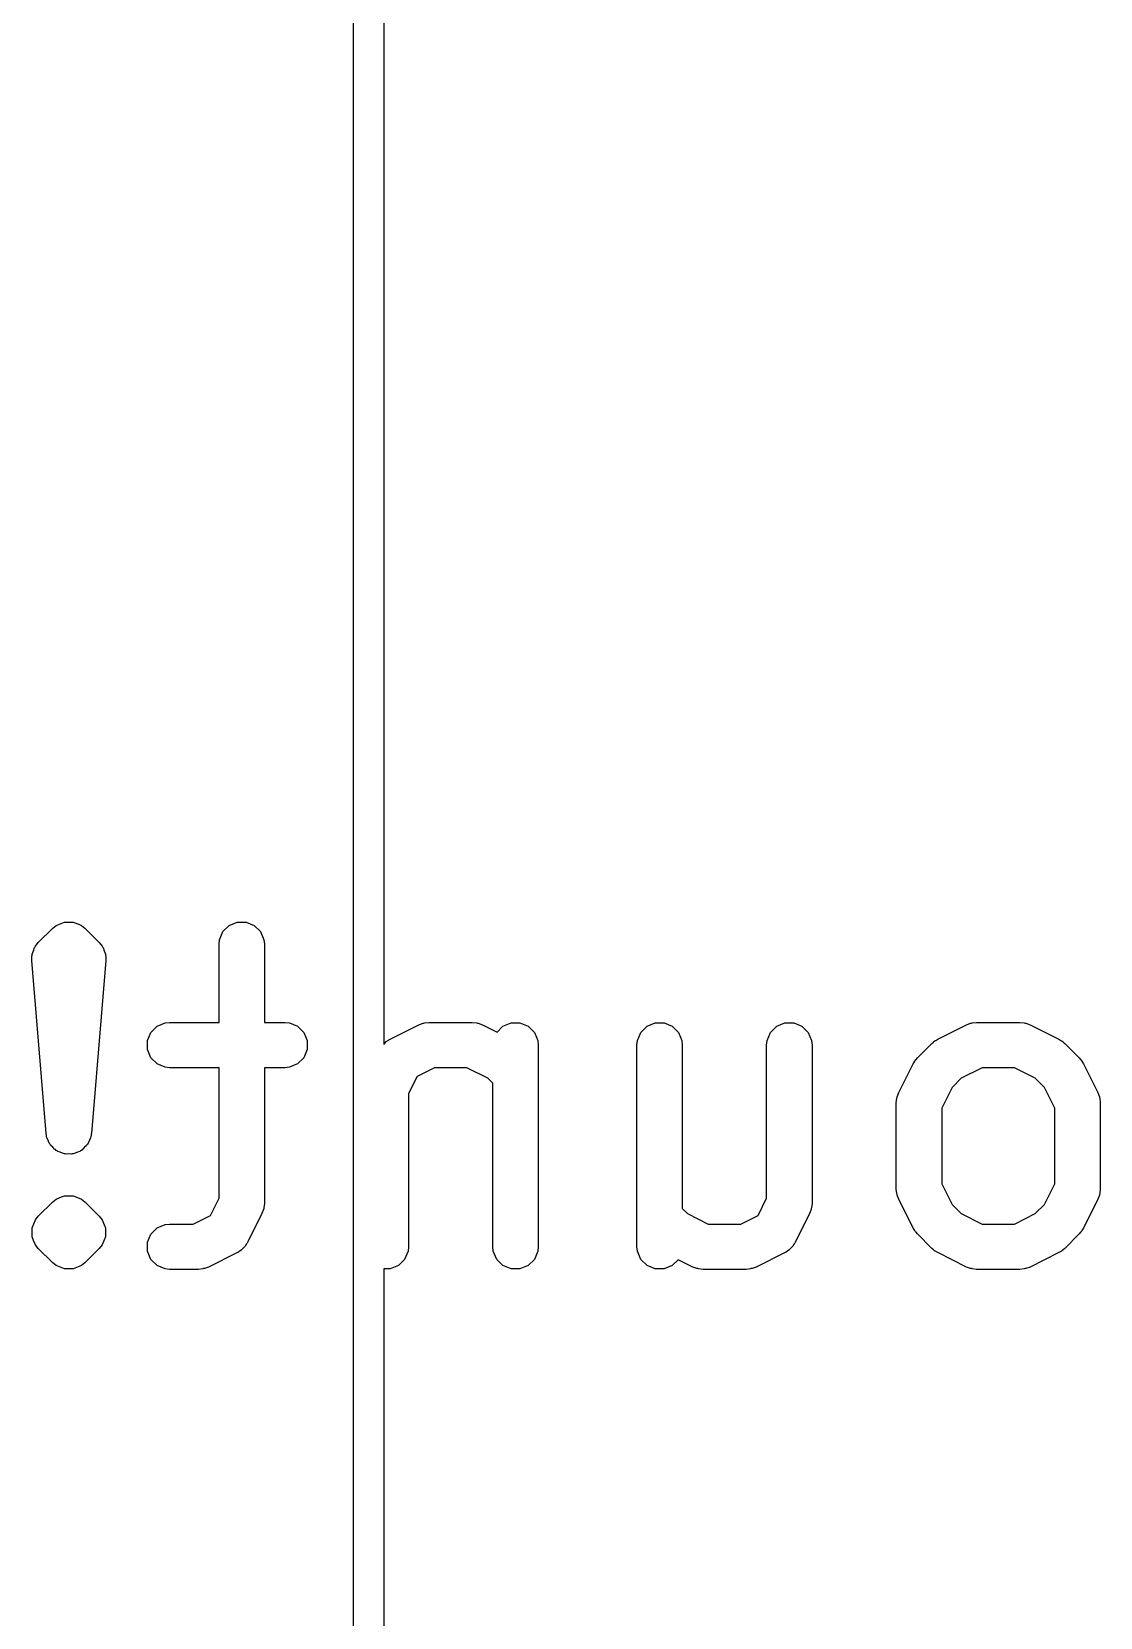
# Model space of a CAD drawing. Extents: x 3.93 to 7.47, y -4.9 to -2.95.
# Drawn here: x 3.9343 to 4.0733, y -4.1082 to -3.9018 of the extents above; entities that cross this region are included whole.
import ezdxf

# ---------------------------------------------------------------- set-up
doc = ezdxf.new("R2010")
doc.units = 0
doc.header["$MEASUREMENT"] = 0
doc.layers.add('BLACK', color=7, linetype='CONTINUOUS')

msp = doc.modelspace()

# ---------------------------------------------------------------- linework, layer by layer
at = {"layer": 'BLACK', "linetype": 'CONTINUOUS'}
for p, q in [((3.98009, -3.73353), (3.98009, -4.03359)), ((3.97616, -4.52744), (3.97616, -3.75222)), ((3.93703, -4.01848), (3.93747, -4.01811)), ((3.93747, -4.01811), (3.93854, -4.01767)), ((3.93854, -4.01767), (3.93969, -4.01767)), ((3.93969, -4.01767), (3.93969, -4.01767)), ((3.93969, -4.01767), (3.9405, -4.01801)), ((3.9405, -4.01801), (3.94075, -4.01811)), ((3.94075, -4.01811), (3.9412, -4.01848)), ((3.95916, -4.01892), (3.95997, -4.01811)), ((3.95997, -4.01811), (3.96104, -4.01767)), ((3.96104, -4.01767), (3.96219, -4.01767)), ((3.96219, -4.01767), (3.96325, -4.01811)), ((3.96325, -4.01811), (3.96407, -4.01892)), ((3.93515, -4.02035), (3.93703, -4.01848)), ((3.9412, -4.01848), (3.94308, -4.02035)), ((3.95866, -4.02056), (3.95872, -4.01999)), ((3.95872, -4.01999), (3.95916, -4.01892)), ((3.96407, -4.01892), (3.96451, -4.01999)), ((3.96451, -4.01999), (3.96456, -4.02056)), ((3.9343, -4.02268), (3.93431, -4.02211)), ((3.93431, -4.02211), (3.93434, -4.02199)), ((3.93434, -4.02186), (3.93452, -4.02144)), ((3.93434, -4.02199), (3.93434, -4.02186)), ((3.93452, -4.02144), (3.93466, -4.02101)), ((3.93466, -4.02101), (3.93474, -4.02091)), ((3.93474, -4.02091), (3.93478, -4.0208)), ((3.93478, -4.0208), (3.93515, -4.02035)), ((3.94308, -4.02035), (3.94344, -4.0208)), ((3.94344, -4.0208), (3.94349, -4.02091)), ((3.94349, -4.02091), (3.94357, -4.02101)), ((3.94357, -4.02101), (3.94371, -4.02144)), ((3.94371, -4.02144), (3.94388, -4.02186)), ((3.94388, -4.02186), (3.94388, -4.02199)), ((3.94388, -4.02199), (3.94392, -4.02211)), ((3.94392, -4.02211), (3.94393, -4.02268)), ((3.95866, -4.03074), (3.95866, -4.02056)), ((3.96456, -4.02056), (3.96456, -4.03074)), ((3.93617, -4.04518), (3.9343, -4.02268)), ((3.94393, -4.02268), (3.94206, -4.04518)), ((3.94934, -4.03311), (3.94978, -4.03205)), ((3.94978, -4.03205), (3.9506, -4.03123)), ((3.9506, -4.03123), (3.95166, -4.03079)), ((3.95166, -4.03079), (3.95224, -4.03074)), ((3.95224, -4.03074), (3.95866, -4.03074)), ((3.96456, -4.03074), (3.96724, -4.03074)), ((3.96724, -4.03074), (3.96781, -4.03079)), ((3.96781, -4.03079), (3.96888, -4.03123)), ((3.96888, -4.03123), (3.96969, -4.03205)), ((3.96969, -4.03205), (3.97013, -4.03311)), ((3.98091, -4.03292), (3.98466, -4.03105)), ((3.98466, -4.03105), (3.9852, -4.03084)), ((3.9852, -4.03084), (3.98531, -4.03083)), ((3.98531, -4.03083), (3.98541, -4.03079)), ((3.98541, -4.03079), (3.98598, -4.03074)), ((3.98598, -4.03074), (3.99161, -4.03074)), ((3.99161, -4.03074), (3.99218, -4.03079)), ((3.99218, -4.03079), (3.99228, -4.03083)), ((3.99228, -4.03083), (3.99239, -4.03084)), ((3.99239, -4.03084), (3.99293, -4.03105)), ((3.99293, -4.03105), (3.99483, -4.032)), ((3.99483, -4.032), (3.99559, -4.03123)), ((3.99559, -4.03123), (3.99666, -4.03079)), ((3.99666, -4.03079), (3.99781, -4.03079)), ((3.99781, -4.03079), (3.99887, -4.03123)), ((3.99887, -4.03123), (3.99969, -4.03205)), ((3.99969, -4.03205), (4.00013, -4.03311)), ((4.01308, -4.03311), (4.01352, -4.03205)), ((4.01352, -4.03205), (4.01434, -4.03123)), ((4.01434, -4.03123), (4.0154, -4.03079)), ((4.0154, -4.03079), (4.01656, -4.03079)), ((4.01656, -4.03079), (4.01762, -4.03123)), ((4.01762, -4.03123), (4.01843, -4.03205)), ((4.01843, -4.03205), (4.01888, -4.03311)), ((4.02996, -4.03311), (4.0304, -4.03205)), ((4.0304, -4.03205), (4.03121, -4.03123)), ((4.03121, -4.03123), (4.03228, -4.03079)), ((4.03228, -4.03079), (4.03343, -4.03079)), ((4.03343, -4.03079), (4.03449, -4.03123)), ((4.03449, -4.03123), (4.03531, -4.03205)), ((4.03531, -4.03205), (4.03575, -4.03311)), ((4.05215, -4.03292), (4.0559, -4.03105)), ((4.0559, -4.03105), (4.05644, -4.03084)), ((4.05644, -4.03084), (4.05655, -4.03083)), ((4.05655, -4.03083), (4.05665, -4.03079)), ((4.05665, -4.03079), (4.05722, -4.03074)), ((4.05722, -4.03074), (4.06285, -4.03074)), ((4.06285, -4.03074), (4.06342, -4.03079)), ((4.06342, -4.03079), (4.06352, -4.03083)), ((4.06352, -4.03083), (4.06363, -4.03084)), ((4.06363, -4.03084), (4.06417, -4.03105)), ((4.06417, -4.03105), (4.06792, -4.03292)), ((3.94934, -4.03426), (3.94934, -4.03311)), ((3.94978, -4.03533), (3.94934, -4.03426)), ((3.97013, -4.03426), (3.96969, -4.03533)), ((3.97013, -4.03311), (3.97013, -4.03426)), ((3.98009, -4.03359), (3.98018, -4.03351)), ((3.98018, -4.03351), (3.98042, -4.03323)), ((3.98042, -4.03323), (3.98072, -4.03305)), ((3.98072, -4.03305), (3.98077, -4.033)), ((3.98077, -4.033), (3.98082, -4.03298)), ((3.98082, -4.03298), (3.98091, -4.03292)), ((4.00013, -4.03311), (4.00018, -4.03369)), ((4.00018, -4.03369), (4.00018, -4.05993)), ((4.01303, -4.03369), (4.01308, -4.03311)), ((4.01303, -4.05993), (4.01303, -4.03369)), ((4.01888, -4.03311), (4.01893, -4.03369)), ((4.01893, -4.03369), (4.01893, -4.05496)), ((4.0299, -4.03369), (4.02996, -4.03311)), ((4.0299, -4.05361), (4.0299, -4.03369)), ((4.03575, -4.03311), (4.03581, -4.03369)), ((4.03581, -4.03369), (4.03581, -4.05431)), ((4.04951, -4.03535), (4.05139, -4.03348)), ((4.05139, -4.03348), (4.05161, -4.03329)), ((4.05161, -4.03329), (4.05166, -4.03323)), ((4.05166, -4.03323), (4.05175, -4.03317)), ((4.05175, -4.03317), (4.05183, -4.03311)), ((4.05183, -4.03311), (4.05191, -4.03308)), ((4.05191, -4.03308), (4.05215, -4.03292)), ((4.06792, -4.03292), (4.06817, -4.03308)), ((4.06817, -4.03308), (4.06824, -4.03311)), ((4.06824, -4.03311), (4.06832, -4.03317)), ((4.06832, -4.03317), (4.06841, -4.03323)), ((4.06841, -4.03323), (4.06846, -4.03329)), ((4.06846, -4.03329), (4.06869, -4.03348)), ((4.06869, -4.03348), (4.07056, -4.03535)), ((3.9506, -4.03614), (3.94978, -4.03533)), ((3.95166, -4.03658), (3.9506, -4.03614)), ((3.95224, -4.03664), (3.95166, -4.03658)), ((3.95866, -4.03664), (3.95224, -4.03664)), ((3.95866, -4.05361), (3.95866, -4.03664)), ((3.96724, -4.03664), (3.96456, -4.03664)), ((3.96456, -4.03664), (3.96456, -4.05431)), ((3.96781, -4.03658), (3.96724, -4.03664)), ((3.96888, -4.03614), (3.96781, -4.03658)), ((3.96969, -4.03533), (3.96888, -4.03614)), ((3.98668, -4.03664), (3.98443, -4.03776)), ((3.99091, -4.03664), (3.98668, -4.03664)), ((3.99361, -4.03799), (3.99091, -4.03664)), ((4.04708, -4.03987), (4.04896, -4.03612)), ((4.04896, -4.03612), (4.04912, -4.03587)), ((4.04912, -4.03587), (4.04915, -4.0358)), ((4.04915, -4.0358), (4.04921, -4.03572)), ((4.04921, -4.03572), (4.04927, -4.03563)), ((4.04927, -4.03563), (4.04933, -4.03558)), ((4.04933, -4.03558), (4.04951, -4.03535)), ((4.05792, -4.03664), (4.05522, -4.03799)), ((4.06215, -4.03664), (4.05792, -4.03664)), ((4.06485, -4.03799), (4.06215, -4.03664)), ((4.07056, -4.03535), (4.07075, -4.03558)), ((4.07075, -4.03558), (4.07081, -4.03563)), ((4.07081, -4.03563), (4.07086, -4.03572)), ((4.07086, -4.03572), (4.07093, -4.0358)), ((4.07093, -4.0358), (4.07096, -4.03587)), ((4.07096, -4.03587), (4.07111, -4.03612)), ((4.07111, -4.03612), (4.07299, -4.03987)), ((3.98443, -4.03776), (3.98331, -4.04001)), ((3.99428, -4.03866), (3.99361, -4.03799)), ((3.99428, -4.05993), (3.99428, -4.03866)), ((4.05522, -4.03799), (4.05403, -4.03919)), ((4.06605, -4.03919), (4.06485, -4.03799)), ((3.98331, -4.04001), (3.98331, -4.05993)), ((4.04677, -4.04119), (4.04683, -4.04061)), ((4.04683, -4.04061), (4.04687, -4.04051)), ((4.04687, -4.04051), (4.04688, -4.04041)), ((4.04688, -4.04041), (4.04708, -4.03987)), ((4.05403, -4.03919), (4.05268, -4.04188)), ((4.0674, -4.04188), (4.06605, -4.03919)), ((4.07299, -4.03987), (4.0732, -4.04041)), ((4.0732, -4.04041), (4.0732, -4.04051)), ((4.0732, -4.04051), (4.07324, -4.04061)), ((4.07324, -4.04061), (4.0733, -4.04119)), ((4.04677, -4.05244), (4.04677, -4.04119)), ((4.05268, -4.04188), (4.05268, -4.05174)), ((4.0674, -4.05174), (4.0674, -4.04188)), ((4.0733, -4.04119), (4.0733, -4.05244)), ((3.93618, -4.04523), (3.93617, -4.04518)), ((3.93618, -4.04527), (3.93618, -4.04523)), ((3.9362, -4.04533), (3.93618, -4.04527)), ((3.9362, -4.04535), (3.9362, -4.04533)), ((3.93622, -4.04551), (3.9362, -4.04535)), ((3.93624, -4.04557), (3.93622, -4.04551)), ((3.93628, -4.04575), (3.93624, -4.04557)), ((3.93643, -4.04605), (3.93628, -4.04575)), ((3.93653, -4.04637), (3.93643, -4.04605)), ((3.93661, -4.04646), (3.93653, -4.04637)), ((3.93666, -4.04658), (3.93661, -4.04646)), ((3.93675, -4.04666), (3.93666, -4.04658)), ((3.9368, -4.04678), (3.93675, -4.04666)), ((3.93706, -4.04699), (3.9368, -4.04678)), ((3.93728, -4.04725), (3.93706, -4.04699)), ((3.94117, -4.04699), (3.94095, -4.04725)), ((3.94142, -4.04678), (3.94117, -4.04699)), ((3.94148, -4.04666), (3.94142, -4.04678)), ((3.94157, -4.04658), (3.94148, -4.04666)), ((3.94162, -4.04646), (3.94157, -4.04658)), ((3.9417, -4.04637), (3.94162, -4.04646)), ((3.9418, -4.04605), (3.9417, -4.04637)), ((3.94195, -4.04575), (3.9418, -4.04605)), ((3.94198, -4.04557), (3.94195, -4.04575)), ((3.94201, -4.04551), (3.94198, -4.04557)), ((3.94203, -4.04535), (3.94201, -4.04551)), ((3.94205, -4.04527), (3.94203, -4.04533)), ((3.94203, -4.04533), (3.94203, -4.04535)), ((3.94206, -4.04518), (3.94205, -4.04523)), ((3.94205, -4.04523), (3.94205, -4.04527)), ((3.93739, -4.0473), (3.93728, -4.04725)), ((3.93747, -4.04739), (3.93739, -4.0473)), ((3.93759, -4.04744), (3.93747, -4.04739)), ((3.93768, -4.04752), (3.93759, -4.04744)), ((3.938, -4.04762), (3.93768, -4.04752)), ((3.9383, -4.04777), (3.938, -4.04762)), ((3.93842, -4.04779), (3.9383, -4.04777)), ((3.93854, -4.04783), (3.93842, -4.04779)), ((3.93866, -4.04783), (3.93854, -4.04783)), ((3.93878, -4.04787), (3.93866, -4.04783)), ((3.93911, -4.04784), (3.93878, -4.04787)), ((3.93945, -4.04787), (3.93911, -4.04784)), ((3.93957, -4.04783), (3.93945, -4.04787)), ((3.93969, -4.04783), (3.93957, -4.04783)), ((3.9398, -4.04779), (3.93969, -4.04783)), ((3.93993, -4.04777), (3.9398, -4.04779)), ((3.94023, -4.04762), (3.93993, -4.04777)), ((3.94055, -4.04752), (3.94023, -4.04762)), ((3.94064, -4.04744), (3.94055, -4.04752)), ((3.94075, -4.04739), (3.94064, -4.04744)), ((3.94084, -4.0473), (3.94075, -4.04739)), ((3.94095, -4.04725), (3.94084, -4.0473)), ((4.04683, -4.05301), (4.04677, -4.05244)), ((4.04687, -4.05311), (4.04683, -4.05301)), ((4.04688, -4.05322), (4.04687, -4.05311)), ((4.05268, -4.05174), (4.05403, -4.05444)), ((4.06605, -4.05444), (4.0674, -4.05174)), ((4.07324, -4.05301), (4.0732, -4.05311)), ((4.0732, -4.05311), (4.0732, -4.05322)), ((4.0733, -4.05244), (4.07324, -4.05301)), ((3.93515, -4.05597), (3.93703, -4.0541)), ((3.93703, -4.0541), (3.93747, -4.05373)), ((3.93747, -4.05373), (3.93819, -4.05343)), ((3.93747, -4.05373), (3.93747, -4.05373)), ((3.93819, -4.05343), (3.93854, -4.05329)), ((3.93854, -4.05329), (3.93969, -4.05329)), ((3.93969, -4.05329), (3.93969, -4.05329)), ((3.93969, -4.05329), (3.94003, -4.05343)), ((3.94003, -4.05343), (3.94075, -4.05373)), ((3.94075, -4.05373), (3.94075, -4.05373)), ((3.94075, -4.05373), (3.9412, -4.0541)), ((3.9412, -4.0541), (3.94308, -4.05597)), ((3.95754, -4.05586), (3.95866, -4.05361)), ((3.96446, -4.05509), (3.96425, -4.05563)), ((3.96447, -4.05498), (3.96446, -4.05509)), ((3.96451, -4.05489), (3.96447, -4.05498)), ((3.96456, -4.05431), (3.96451, -4.05489)), ((4.01893, -4.05496), (4.0196, -4.05563)), ((4.02878, -4.05586), (4.0299, -4.05361)), ((4.0357, -4.05509), (4.03549, -4.05563)), ((4.03571, -4.05498), (4.0357, -4.05509)), ((4.03575, -4.05489), (4.03571, -4.05498)), ((4.03581, -4.05431), (4.03575, -4.05489)), ((4.04708, -4.05376), (4.04688, -4.05322)), ((4.04896, -4.05751), (4.04708, -4.05376)), ((4.05403, -4.05444), (4.05522, -4.05563)), ((4.06485, -4.05563), (4.06605, -4.05444)), ((4.07299, -4.05376), (4.07111, -4.05751)), ((4.0732, -4.05322), (4.07299, -4.05376)), ((3.93434, -4.05748), (3.93478, -4.05642)), ((3.93478, -4.05642), (3.93515, -4.05597)), ((3.94308, -4.05597), (3.94344, -4.05642)), ((3.94344, -4.05642), (3.94382, -4.05732)), ((3.94382, -4.05732), (3.94388, -4.05748)), ((3.9506, -4.05748), (3.95166, -4.05704)), ((3.95166, -4.05704), (3.95224, -4.05698)), ((3.95224, -4.05698), (3.95529, -4.05698)), ((3.95529, -4.05698), (3.95754, -4.05586)), ((3.96425, -4.05563), (3.96238, -4.05938)), ((4.0196, -4.05563), (4.0223, -4.05698)), ((4.0223, -4.05698), (4.02653, -4.05698)), ((4.02653, -4.05698), (4.02878, -4.05586)), ((4.03549, -4.05563), (4.03362, -4.05938)), ((4.05522, -4.05563), (4.05792, -4.05698)), ((4.05792, -4.05698), (4.06215, -4.05698)), ((4.06215, -4.05698), (4.06485, -4.05563)), ((3.93434, -4.05864), (3.93434, -4.05748)), ((3.93454, -4.05911), (3.93434, -4.05864)), ((3.93478, -4.0597), (3.93454, -4.05911)), ((3.94388, -4.05864), (3.94344, -4.0597)), ((3.94388, -4.05748), (3.94388, -4.05864)), ((3.94934, -4.05936), (3.94978, -4.05829)), ((3.94934, -4.06051), (3.94934, -4.05936)), ((3.94978, -4.05829), (3.9506, -4.05748)), ((3.96238, -4.05938), (3.96232, -4.05948)), ((4.03362, -4.05938), (4.03356, -4.05948)), ((4.04912, -4.05775), (4.04896, -4.05751)), ((4.04915, -4.05783), (4.04912, -4.05775)), ((4.04921, -4.05791), (4.04915, -4.05783)), ((4.04927, -4.058), (4.04921, -4.05791)), ((4.04933, -4.05805), (4.04927, -4.058)), ((4.04951, -4.05827), (4.04933, -4.05805)), ((4.05139, -4.06015), (4.04951, -4.05827)), ((4.07056, -4.05827), (4.06869, -4.06015)), ((4.07075, -4.05805), (4.07056, -4.05827)), ((4.07081, -4.058), (4.07075, -4.05805)), ((4.07086, -4.05791), (4.07081, -4.058)), ((4.07093, -4.05783), (4.07086, -4.05791)), ((4.07096, -4.05775), (4.07093, -4.05783)), ((4.07111, -4.05751), (4.07096, -4.05775)), ((3.93515, -4.06015), (3.93478, -4.0597)), ((3.93703, -4.06202), (3.93515, -4.06015)), ((3.94308, -4.06015), (3.9412, -4.06202)), ((3.94344, -4.0597), (3.94308, -4.06015)), ((3.94978, -4.06158), (3.94934, -4.06051)), ((3.96106, -4.0607), (3.95731, -4.06258)), ((3.96115, -4.06064), (3.96106, -4.0607)), ((3.9612, -4.06063), (3.96115, -4.06064)), ((3.96126, -4.06058), (3.9612, -4.06063)), ((3.96155, -4.06039), (3.96126, -4.06058)), ((3.96179, -4.06011), (3.96155, -4.06039)), ((3.96207, -4.05987), (3.96179, -4.06011)), ((3.96225, -4.05958), (3.96207, -4.05987)), ((3.9623, -4.05952), (3.96225, -4.05958)), ((3.96232, -4.05948), (3.9623, -4.05952)), ((3.98326, -4.06051), (3.98281, -4.06158)), ((3.98331, -4.05993), (3.98326, -4.06051)), ((3.99434, -4.06051), (3.99428, -4.05993)), ((3.99478, -4.06158), (3.99434, -4.06051)), ((4.00013, -4.06051), (3.99969, -4.06158)), ((4.00018, -4.05993), (4.00013, -4.06051)), ((4.01308, -4.06051), (4.01303, -4.05993)), ((4.01352, -4.06158), (4.01308, -4.06051)), ((4.0323, -4.0607), (4.02855, -4.06258)), ((4.03239, -4.06064), (4.0323, -4.0607)), ((4.03244, -4.06063), (4.03239, -4.06064)), ((4.0325, -4.06058), (4.03244, -4.06063)), ((4.03279, -4.06039), (4.0325, -4.06058)), ((4.03303, -4.06011), (4.03279, -4.06039)), ((4.03331, -4.05987), (4.03303, -4.06011)), ((4.03349, -4.05958), (4.03331, -4.05987)), ((4.03354, -4.05952), (4.03349, -4.05958)), ((4.03356, -4.05948), (4.03354, -4.05952)), ((4.05161, -4.06033), (4.05139, -4.06015)), ((4.05166, -4.06039), (4.05161, -4.06033)), ((4.05175, -4.06045), (4.05166, -4.06039)), ((4.05183, -4.06052), (4.05175, -4.06045)), ((4.05191, -4.06055), (4.05183, -4.06052)), ((4.05215, -4.0607), (4.05191, -4.06055)), ((4.0559, -4.06258), (4.05215, -4.0607)), ((4.06792, -4.0607), (4.06417, -4.06258)), ((4.06817, -4.06055), (4.06792, -4.0607)), ((4.06824, -4.06052), (4.06817, -4.06055)), ((4.06832, -4.06045), (4.06824, -4.06052)), ((4.06841, -4.06039), (4.06832, -4.06045)), ((4.06846, -4.06033), (4.06841, -4.06039)), ((4.06869, -4.06015), (4.06846, -4.06033)), ((3.93747, -4.06239), (3.93703, -4.06202)), ((3.93854, -4.06283), (3.93747, -4.06239)), ((3.93969, -4.06283), (3.93854, -4.06283)), ((3.93854, -4.06283), (3.93854, -4.06283)), ((3.94075, -4.06239), (3.93969, -4.06283)), ((3.93969, -4.06283), (3.93969, -4.06283)), ((3.9412, -4.06202), (3.94075, -4.06239)), ((3.9506, -4.06239), (3.94978, -4.06158)), ((3.95166, -4.06283), (3.9506, -4.06239)), ((3.95224, -4.06289), (3.95166, -4.06283)), ((3.95599, -4.06289), (3.95224, -4.06289)), ((3.95656, -4.06283), (3.95599, -4.06289)), ((3.95666, -4.06279), (3.95656, -4.06283)), ((3.95677, -4.06278), (3.95666, -4.06279)), ((3.95731, -4.06258), (3.95677, -4.06278)), ((3.98094, -4.06283), (3.98009, -4.06283)), ((3.98009, -4.06283), (3.98009, -4.52547)), ((3.982, -4.06239), (3.98094, -4.06283)), ((3.98281, -4.06158), (3.982, -4.06239)), ((3.99559, -4.06239), (3.99478, -4.06158)), ((3.99666, -4.06283), (3.99559, -4.06239)), ((3.99781, -4.06283), (3.99666, -4.06283)), ((3.99887, -4.06239), (3.99781, -4.06283)), ((3.99969, -4.06158), (3.99887, -4.06239)), ((4.01434, -4.06239), (4.01352, -4.06158)), ((4.0154, -4.06283), (4.01434, -4.06239)), ((4.01656, -4.06283), (4.0154, -4.06283)), ((4.01762, -4.06239), (4.01656, -4.06283)), ((4.01838, -4.06163), (4.01762, -4.06239)), ((4.02028, -4.06258), (4.01838, -4.06163)), ((4.02082, -4.06278), (4.02028, -4.06258)), ((4.02093, -4.06279), (4.02082, -4.06278)), ((4.02103, -4.06283), (4.02093, -4.06279)), ((4.0216, -4.06289), (4.02103, -4.06283)), ((4.02723, -4.06289), (4.0216, -4.06289)), ((4.0278, -4.06283), (4.02723, -4.06289)), ((4.0279, -4.06279), (4.0278, -4.06283)), ((4.02801, -4.06278), (4.0279, -4.06279)), ((4.02855, -4.06258), (4.02801, -4.06278)), ((4.05644, -4.06278), (4.0559, -4.06258)), ((4.05655, -4.06279), (4.05644, -4.06278)), ((4.05665, -4.06283), (4.05655, -4.06279)), ((4.05722, -4.06289), (4.05665, -4.06283)), ((4.06285, -4.06289), (4.05722, -4.06289)), ((4.06342, -4.06283), (4.06285, -4.06289)), ((4.06352, -4.06279), (4.06342, -4.06283)), ((4.06363, -4.06278), (4.06352, -4.06279)), ((4.06417, -4.06258), (4.06363, -4.06278))]:
    msp.add_line(p, q, dxfattribs=at)

doc.saveas('drawing.dxf')
